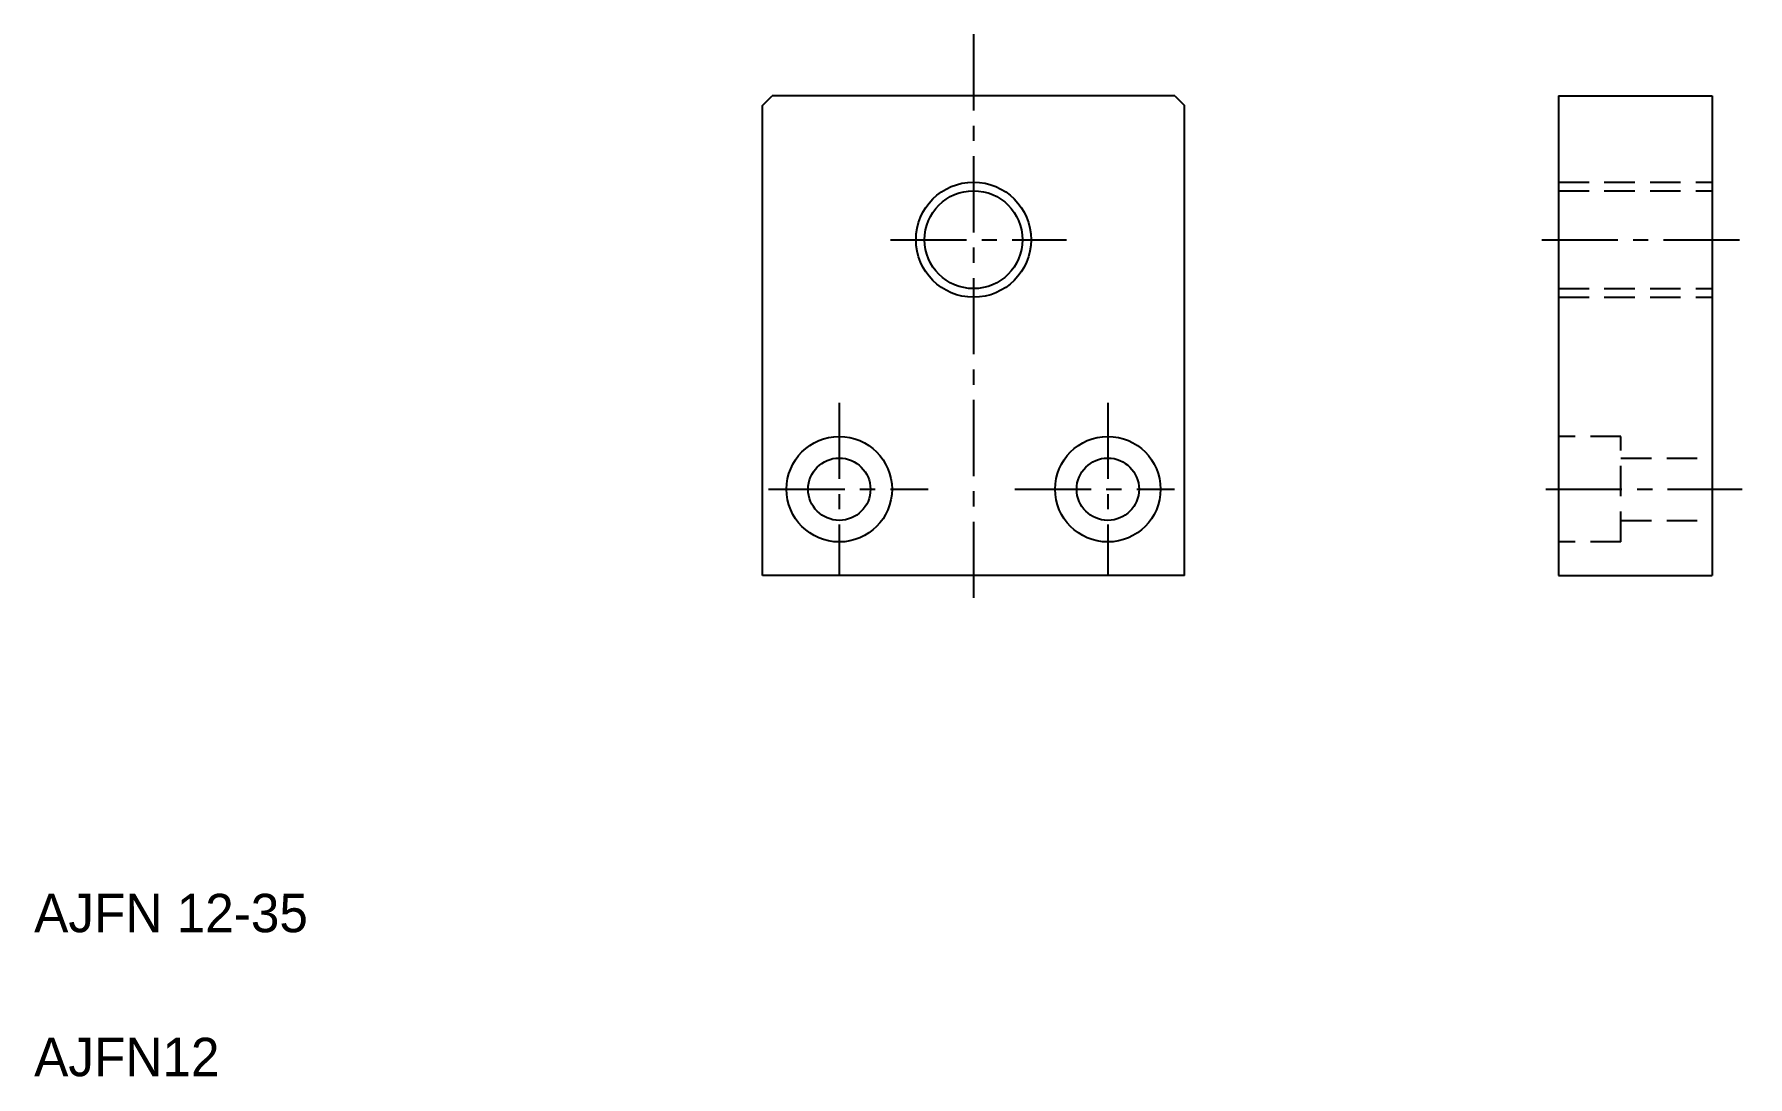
# Model space of a CAD drawing. Extents: x 10 to 189, y 10 to 119.
import ezdxf

# ---------------------------------------------------------------- set-up
doc = ezdxf.new("R2010")
doc.units = 0
doc.header["$LTSCALE"] = 0.25
doc.linetypes.add('CENTER', pattern=[50.8, 31.75, -6.35, 6.35, -6.35])
doc.linetypes.add('DASHED', pattern=[19.05, 12.7, -6.35])
doc.layers.get('0').update_dxf_attribs({"linetype": 'CONTINUOUS'})
doc.layers.add('CENTER', color=1, linetype='CENTER')

msp = doc.modelspace()

# ---------------------------------------------------------------- linework, layer by layer
at = {"color": 7, "linetype": 'CONTINUOUS'}
for p, q in [((85.938806, 111.162163), (86.938806, 112.162163)), ((85.938806, 62.162163), (85.938806, 111.162163)), ((128.938806, 112.162163), (86.938806, 112.162163)), ((128.938806, 112.162163), (129.938806, 111.162163)), ((129.938806, 62.162163), (129.938806, 111.162163)), ((168.938806, 112.162163), (168.938806, 62.162163)), ((168.938806, 112.162163), (184.938806, 112.162163)), ((184.938806, 112.162163), (184.938806, 62.162163)), ((129.938806, 62.162163), (85.938806, 62.162163)), ((168.938806, 62.162163), (184.938806, 62.162163))]:
    msp.add_line(p, q, dxfattribs=at)
at = {"color": 3, "linetype": 'DASHED'}
for p, q in [((168.938806, 103.162163), (184.938806, 103.162163)), ((168.938806, 102.262163), (184.938806, 102.262163)), ((168.938806, 92.062163), (184.938806, 92.062163)), ((168.938806, 91.162163), (184.938806, 91.162163)), ((175.438806, 76.662163), (168.938806, 76.662163)), ((175.438806, 65.662163), (175.438806, 76.662163)), ((175.438806, 74.412163), (184.938806, 74.412163)), ((175.438806, 67.912163), (184.938806, 67.912163)), ((175.438806, 65.662163), (168.938806, 65.662163))]:
    msp.add_line(p, q, dxfattribs=at)
at = {"color": 1, "linetype": 'CENTER'}
for p, q in [((167.171524, 97.162163), (188.651939, 97.162163)), ((167.595369, 71.162163), (188.087433, 71.162163))]:
    msp.add_line(p, q, dxfattribs=at)
for p, q in [((85.938806, 86.662163), (85.938906, 86.662163)), ((85.938806, 74.412163), (85.938806, 74.412263))]:
    msp.add_line(p, q)
at = {"color": 3, "linetype": 'CONTINUOUS'}
msp.add_circle((107.938806, 97.162163), 6, dxfattribs=at)
at = {"color": 7, "linetype": 'CONTINUOUS'}
for centre, radius in [((107.938806, 97.162163), 5.1), ((93.938806, 71.162163), 5.5), ((121.938806, 71.162163), 5.5), ((93.938806, 71.162163), 3.25), ((121.938806, 71.162163), 3.25)]:
    msp.add_circle(centre, radius, dxfattribs=at)
at = {"layer": 'CENTER', "color": 1, "linetype": 'CENTER'}
for p, q in [((107.938806, 118.566509), (107.938806, 59.037163)), ((99.266096, 97.162163), (117.612557, 97.162163)), ((93.938806, 80.180068), (93.938806, 62.115861)), ((121.938806, 80.180068), (121.938806, 62.115861)), ((86.5647, 71.162163), (103.217642, 71.162163)), ((112.249745, 71.162163), (128.902687, 71.162163))]:
    msp.add_line(p, q, dxfattribs=at)

# ---------------------------------------------------------------- texts
for s, p in [('AJFN 12-35', (10, 25)), ('AJFN12', (10, 10))]:
    msp.add_text(s, height=4).set_placement(p)

doc.saveas('drawing.dxf')
